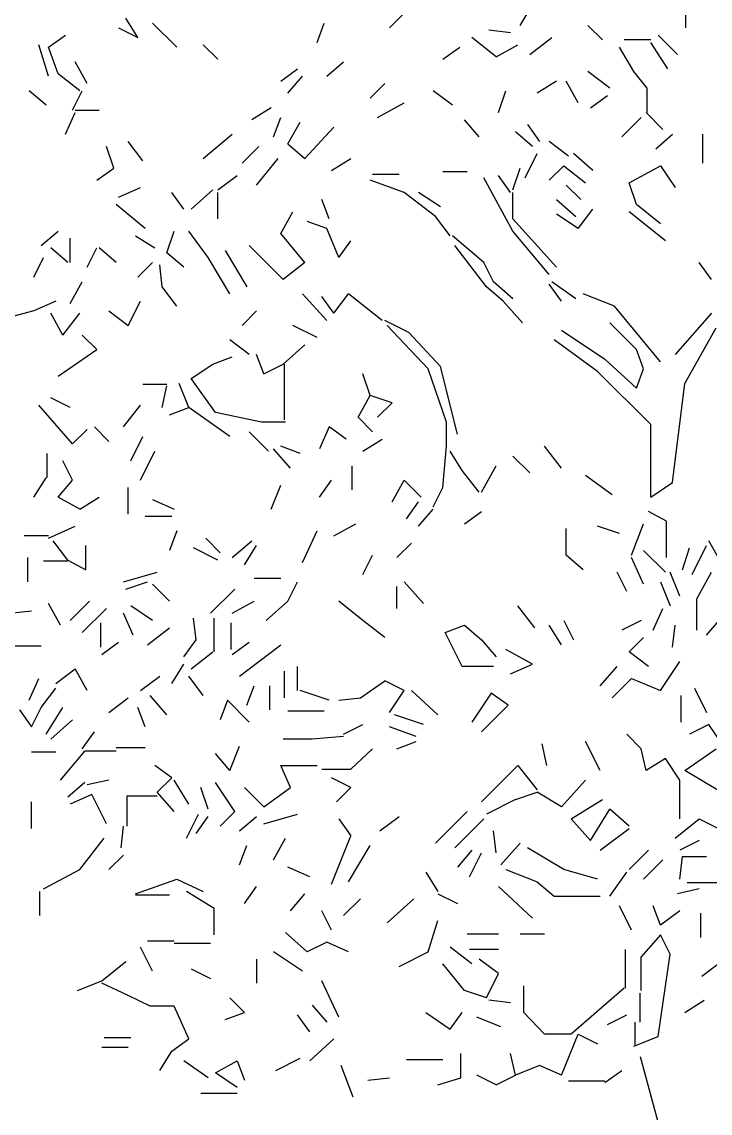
# Model space of a CAD drawing. Header units: millimetres. Extents: x 87938 to 265635, y 330093 to 434310.
# Drawn here: x 118783 to 120831, y 385367 to 388615 of the extents above; entities that cross this region are included whole.
import ezdxf

# ---------------------------------------------------------------- set-up
doc = ezdxf.new("R2010")
doc.units = ezdxf.units.MM

# ---------------------------------------------------------------- blocks, each defined once
blk = doc.blocks.new('A$C17296E50')
at = {"linetype": 'Continuous'}
for p, q in [((1812, 3934), (1836, 3974)), ((1596, 3930), (1628, 3962)), ((1596, 3930), (1628, 3962)), ((2086, 3930), (2086, 3970)), ((1180, 3914), (1160, 3946)), ((1244, 3898), (1204, 3938)), ((1476, 3906), (1488, 3938)), ((1032, 3898), (1060, 3918)), ((1148, 3930), (1180, 3914)), ((1796, 3922), (1760, 3926)), ((1948, 3910), (1924, 3934)), ((2072, 3886), (2040, 3918)), ((2072, 3886), (2040, 3918)), ((2072, 3886), (2040, 3918)), ((2072, 3886), (2040, 3918)), ((2072, 3886), (2040, 3918)), ((2072, 3886), (2040, 3918)), ((2072, 3886), (2040, 3918)), ((2072, 3886), (2040, 3918)), ((1032, 3850), (1016, 3902)), ((1312, 3878), (1288, 3902)), ((1312, 3878), (1288, 3902)), ((1312, 3878), (1288, 3902)), ((1772, 3882), (1732, 3914)), ((1772, 3882), (1808, 3902)), ((1772, 3882), (1808, 3902)), ((1772, 3882), (1808, 3902)), ((1828, 3886), (1864, 3914)), ((2028, 3910), (1984, 3910)), ((2056, 3862), (2028, 3906)), ((2056, 3862), (2028, 3906)), ((1048, 3854), (1032, 3898)), ((1048, 3854), (1032, 3898)), ((1684, 3878), (1712, 3898)), ((1684, 3878), (1712, 3898)), ((1684, 3878), (1712, 3898)), ((1684, 3878), (1712, 3898)), ((1684, 3878), (1712, 3898)), ((1684, 3878), (1712, 3898)), ((1684, 3878), (1712, 3898)), ((2000, 3858), (1976, 3898)), ((2000, 3858), (1976, 3898)), ((2000, 3858), (1976, 3898)), ((2000, 3858), (1976, 3898)), ((1096, 3838), (1076, 3874)), ((1492, 3850), (1520, 3874)), ((1084, 3826), (1048, 3854)), ((1416, 3842), (1444, 3862)), ((1416, 3842), (1444, 3862)), ((1416, 3842), (1444, 3862)), ((1416, 3842), (1444, 3862)), ((1416, 3842), (1444, 3862)), ((1416, 3842), (1444, 3862)), ((1428, 3822), (1452, 3850)), ((1960, 3830), (1924, 3858)), ((1960, 3830), (1924, 3858)), ((2022, 3830), (2000, 3858)), ((1028, 3802), (1000, 3826)), ((1028, 3802), (1000, 3826)), ((1072, 3794), (1088, 3826)), ((1072, 3794), (1088, 3826)), ((1072, 3794), (1088, 3826)), ((1564, 3814), (1588, 3838)), ((1700, 3802), (1668, 3826)), ((1700, 3802), (1668, 3826)), ((1700, 3802), (1668, 3826)), ((1700, 3802), (1668, 3826)), ((1700, 3802), (1668, 3826)), ((1700, 3802), (1668, 3826)), ((1776, 3790), (1788, 3826)), ((1776, 3790), (1788, 3826)), ((1776, 3790), (1788, 3826)), ((1872, 3842), (1840, 3822)), ((1908, 3806), (1888, 3842)), ((1908, 3806), (1888, 3842)), ((2022, 3790), (2022, 3830)), ((2022, 3790), (2022, 3830)), ((2022, 3790), (2022, 3830)), ((2022, 3790), (2022, 3830)), ((2022, 3790), (2022, 3830)), ((2022, 3790), (2022, 3830)), ((2022, 3790), (2022, 3830)), ((2022, 3790), (2022, 3830)), ((2022, 3790), (2022, 3830)), ((1928, 3798), (1956, 3818)), ((1928, 3798), (1956, 3818)), ((1928, 3798), (1956, 3818)), ((1928, 3798), (1956, 3818)), ((1060, 3754), (1076, 3790)), ((1076, 3794), (1116, 3794)), ((1076, 3794), (1116, 3794)), ((1400, 3798), (1368, 3778)), ((1400, 3798), (1368, 3778)), ((1400, 3798), (1368, 3778)), ((1400, 3798), (1368, 3778)), ((1576, 3782), (1620, 3806)), ((2048, 3762), (2020, 3790)), ((1404, 3750), (1416, 3782)), ((1404, 3750), (1416, 3782)), ((1404, 3750), (1416, 3782)), ((1404, 3750), (1416, 3782)), ((1404, 3750), (1416, 3782)), ((1404, 3750), (1416, 3782)), ((1428, 3738), (1448, 3774)), ((1428, 3738), (1448, 3774)), ((1744, 3750), (1720, 3778)), ((1980, 3750), (2012, 3782)), ((1288, 3714), (1336, 3754)), ((1288, 3714), (1336, 3754)), ((1288, 3714), (1336, 3754)), ((1456, 3714), (1504, 3766)), ((1832, 3734), (1804, 3758)), ((1824, 3770), (1844, 3742)), ((1824, 3770), (1844, 3742)), ((2036, 3730), (2064, 3754)), ((2114, 3706), (2114, 3754)), ((2114, 3706), (2114, 3754)), ((1188, 3710), (1164, 3742)), ((1188, 3710), (1164, 3742)), ((1188, 3710), (1164, 3742)), ((1188, 3710), (1164, 3742)), ((1428, 3738), (1456, 3714)), ((1892, 3718), (1860, 3742)), ((1140, 3698), (1128, 3734)), ((1140, 3698), (1128, 3734)), ((1140, 3698), (1128, 3734)), ((1352, 3706), (1380, 3734)), ((1352, 3706), (1380, 3734)), ((1352, 3706), (1380, 3734)), ((1820, 3682), (1840, 3722)), ((1820, 3682), (1840, 3722)), ((1932, 3694), (1900, 3722)), ((1932, 3694), (1900, 3722)), ((1376, 3670), (1412, 3714)), ((1500, 3694), (1532, 3714)), ((1500, 3694), (1532, 3714)), ((1860, 3678), (1884, 3702)), ((1860, 3678), (1884, 3702)), ((1884, 3702), (1920, 3674)), ((1992, 3674), (2044, 3702)), ((2044, 3702), (2068, 3666)), ((2044, 3702), (2068, 3666)), ((2044, 3702), (2068, 3666)), ((2044, 3702), (2068, 3666)), ((2044, 3702), (2068, 3666)), ((2044, 3702), (2068, 3666)), ((2044, 3702), (2068, 3666)), ((2044, 3702), (2068, 3666)), ((2044, 3702), (2068, 3666)), ((2044, 3702), (2068, 3666)), ((1112, 3678), (1140, 3698)), ((1112, 3678), (1140, 3698)), ((1112, 3678), (1140, 3698)), ((1112, 3678), (1140, 3698)), ((1312, 3662), (1344, 3686)), ((1312, 3662), (1344, 3686)), ((1312, 3662), (1344, 3686)), ((1568, 3688), (1612, 3688)), ((1568, 3688), (1612, 3688)), ((1724, 3692), (1684, 3692)), ((1724, 3692), (1684, 3692)), ((1724, 3692), (1684, 3692)), ((1800, 3594), (1752, 3682)), ((1796, 3658), (1776, 3686)), ((1800, 3662), (1812, 3698)), ((1800, 3662), (1812, 3698)), ((1148, 3650), (1184, 3666)), ((1620, 3658), (1564, 3678)), ((1620, 3658), (1564, 3678)), ((1912, 3646), (1888, 3670)), ((2004, 3638), (1992, 3674)), ((1256, 3630), (1236, 3658)), ((1268, 3630), (1304, 3662)), ((1268, 3630), (1304, 3662)), ((1312, 3614), (1312, 3658)), ((1496, 3614), (1484, 3646)), ((1672, 3618), (1620, 3658)), ((1672, 3618), (1620, 3658)), ((1672, 3618), (1620, 3658)), ((1672, 3618), (1620, 3658)), ((1672, 3618), (1620, 3658)), ((1680, 3634), (1644, 3658)), ((1800, 3614), (1800, 3658)), ((1800, 3614), (1800, 3658)), ((1872, 3646), (1904, 3618)), ((1872, 3646), (1904, 3618)), ((1872, 3646), (1904, 3618)), ((1872, 3646), (1904, 3618)), ((1192, 3598), (1144, 3638)), ((1192, 3598), (1144, 3638)), ((1908, 3598), (1932, 3630)), ((2044, 3606), (2004, 3638)), ((1416, 3590), (1436, 3626)), ((1492, 3598), (1460, 3610)), ((1492, 3598), (1460, 3610)), ((1696, 3586), (1672, 3618)), ((1696, 3586), (1672, 3618)), ((1872, 3534), (1800, 3614)), ((1872, 3534), (1800, 3614)), ((1872, 3534), (1800, 3614)), ((1872, 3534), (1800, 3614)), ((1872, 3534), (1800, 3614)), ((1908, 3598), (1872, 3622)), ((1908, 3598), (1872, 3622)), ((2052, 3578), (1992, 3626)), ((2052, 3578), (1992, 3626)), ((2052, 3578), (1992, 3626)), ((2052, 3578), (1992, 3626)), ((2052, 3578), (1992, 3626)), ((2052, 3578), (1992, 3626)), ((2052, 3578), (1992, 3626)), ((2052, 3578), (1992, 3626)), ((1020, 3570), (1048, 3594)), ((1228, 3558), (1240, 3594)), ((1296, 3550), (1264, 3594)), ((1512, 3550), (1492, 3598)), ((1512, 3550), (1492, 3598)), ((1512, 3550), (1492, 3598)), ((1860, 3522), (1800, 3594)), ((1860, 3522), (1800, 3594)), ((1068, 3542), (1068, 3582)), ((1176, 3586), (1208, 3566)), ((1176, 3586), (1208, 3566)), ((1176, 3586), (1208, 3566)), ((1456, 3542), (1416, 3590)), ((1512, 3550), (1532, 3578)), ((1512, 3550), (1532, 3578)), ((1752, 3542), (1700, 3586)), ((1752, 3542), (1700, 3586)), ((1752, 3542), (1700, 3586)), ((1752, 3542), (1700, 3586)), ((1752, 3542), (1700, 3586)), ((1064, 3542), (1036, 3566)), ((1064, 3542), (1036, 3566)), ((1096, 3534), (1112, 3566)), ((1144, 3542), (1116, 3566)), ((1144, 3542), (1116, 3566)), ((1144, 3542), (1116, 3566)), ((1256, 3534), (1228, 3558)), ((1256, 3534), (1228, 3558)), ((1324, 3562), (1360, 3502)), ((1392, 3542), (1364, 3570)), ((1392, 3542), (1364, 3570)), ((1756, 3502), (1704, 3570)), ((1756, 3502), (1704, 3570)), ((1008, 3518), (1024, 3550)), ((1008, 3518), (1024, 3550)), ((1180, 3518), (1204, 3542)), ((1180, 3518), (1204, 3542)), ((1180, 3518), (1204, 3542)), ((1180, 3518), (1204, 3542)), ((1180, 3518), (1204, 3542)), ((1220, 3502), (1216, 3538)), ((1332, 3490), (1296, 3550)), ((1332, 3490), (1296, 3550)), ((1332, 3490), (1296, 3550)), ((1420, 3514), (1392, 3542)), ((1456, 3542), (1420, 3514)), ((1768, 3510), (1752, 3542)), ((1768, 3510), (1752, 3542)), ((1768, 3510), (1752, 3542)), ((1768, 3510), (1752, 3542)), ((2128, 3514), (2108, 3542)), ((1068, 3474), (1088, 3510)), ((1068, 3474), (1088, 3510)), ((1068, 3474), (1088, 3510)), ((1244, 3470), (1220, 3502)), ((1244, 3470), (1220, 3502)), ((1784, 3478), (1756, 3502)), ((1800, 3482), (1768, 3510)), ((1880, 3478), (1860, 3506)), ((1880, 3478), (1860, 3506)), ((1904, 3482), (1864, 3510)), ((1904, 3482), (1864, 3510)), ((1492, 3446), (1452, 3490)), ((1504, 3458), (1484, 3486)), ((1504, 3458), (1528, 3490)), ((1584, 3446), (1528, 3490)), ((1584, 3446), (1528, 3490)), ((1968, 3470), (1916, 3490)), ((1968, 3470), (1916, 3490)), ((1044, 3478), (1008, 3462)), ((1044, 3478), (1008, 3462)), ((1164, 3438), (1184, 3478)), ((1164, 3438), (1184, 3478)), ((1164, 3438), (1184, 3478)), ((1164, 3438), (1184, 3478)), ((1164, 3438), (1184, 3478)), ((1164, 3438), (1184, 3478)), ((1164, 3438), (1184, 3478)), ((1164, 3438), (1184, 3478)), ((1164, 3438), (1184, 3478)), ((1164, 3438), (1184, 3478)), ((1164, 3438), (1184, 3478)), ((1164, 3438), (1184, 3478)), ((1164, 3438), (1184, 3478)), ((1164, 3438), (1184, 3478)), ((1164, 3438), (1184, 3478)), ((1816, 3442), (1784, 3478)), ((1816, 3442), (1784, 3478)), ((2044, 3378), (1968, 3470)), ((2044, 3378), (1968, 3470)), ((1008, 3462), (932, 3442)), ((1008, 3462), (932, 3442)), ((1056, 3422), (1036, 3458)), ((1056, 3422), (1084, 3458)), ((1056, 3422), (1084, 3458)), ((1056, 3422), (1084, 3458)), ((1056, 3422), (1084, 3458)), ((1056, 3422), (1084, 3458)), ((1056, 3422), (1084, 3458)), ((1056, 3422), (1084, 3458)), ((1056, 3422), (1084, 3458)), ((1132, 3462), (1164, 3438)), ((1132, 3462), (1164, 3438)), ((1352, 3438), (1376, 3462)), ((2128, 3458), (2068, 3390)), ((2128, 3458), (2068, 3390)), ((2128, 3458), (2068, 3390)), ((1476, 3418), (1436, 3438)), ((1476, 3418), (1436, 3438)), ((1476, 3418), (1436, 3438)), ((1476, 3418), (1436, 3438)), ((1476, 3418), (1436, 3438)), ((1476, 3418), (1436, 3438)), ((1476, 3418), (1436, 3438)), ((1628, 3426), (1588, 3446)), ((1628, 3426), (1588, 3446)), ((1628, 3426), (1588, 3446)), ((1628, 3426), (1588, 3446)), ((1628, 3426), (1588, 3446)), ((1660, 3366), (1592, 3438)), ((1660, 3366), (1592, 3438)), ((1660, 3366), (1592, 3438)), ((1880, 3430), (1952, 3382)), ((2004, 3398), (1960, 3442)), ((2004, 3398), (1960, 3442)), ((2004, 3398), (1960, 3442)), ((2004, 3398), (1960, 3442)), ((2004, 3398), (1960, 3442)), ((2084, 3342), (2136, 3434)), ((2084, 3342), (2136, 3434)), ((1112, 3398), (1088, 3422)), ((1364, 3390), (1332, 3414)), ((1364, 3390), (1332, 3414)), ((1364, 3390), (1332, 3414)), ((1680, 3370), (1628, 3426)), ((1680, 3370), (1628, 3426)), ((1940, 3362), (1868, 3414)), ((1940, 3362), (1868, 3414)), ((1940, 3362), (1868, 3414)), ((1940, 3362), (1868, 3414)), ((1940, 3362), (1868, 3414)), ((1940, 3362), (1868, 3414)), ((1940, 3362), (1868, 3414)), ((1940, 3362), (1868, 3414)), ((1940, 3362), (1868, 3414)), ((1940, 3362), (1868, 3414)), ((1940, 3362), (1868, 3414)), ((1048, 3354), (1112, 3398)), ((1048, 3354), (1112, 3398)), ((1048, 3354), (1112, 3398)), ((1420, 3374), (1456, 3406)), ((1420, 3374), (1456, 3406)), ((1420, 3374), (1456, 3406)), ((1420, 3374), (1456, 3406)), ((1420, 3374), (1456, 3406)), ((1420, 3374), (1456, 3406)), ((2016, 3366), (2004, 3398)), ((2016, 3366), (2004, 3398)), ((2016, 3366), (2004, 3398)), ((2016, 3366), (2004, 3398)), ((1304, 3374), (1336, 3386)), ((1304, 3374), (1336, 3386)), ((1304, 3374), (1336, 3386)), ((1304, 3374), (1336, 3386)), ((1304, 3374), (1336, 3386)), ((1304, 3374), (1336, 3386)), ((1304, 3374), (1336, 3386)), ((1388, 3358), (1376, 3390)), ((1388, 3358), (1376, 3390)), ((1388, 3358), (1376, 3390)), ((1952, 3382), (2004, 3334)), ((1268, 3350), (1304, 3374)), ((1388, 3358), (1420, 3374)), ((1422, 3282), (1422, 3374)), ((1422, 3282), (1422, 3374)), ((1422, 3282), (1422, 3374)), ((1422, 3282), (1422, 3374)), ((1422, 3282), (1422, 3374)), ((1564, 3322), (1552, 3358)), ((1564, 3322), (1552, 3358)), ((1564, 3322), (1552, 3358)), ((1564, 3322), (1552, 3358)), ((1564, 3322), (1552, 3358)), ((1690, 3278), (1660, 3366)), ((1690, 3278), (1660, 3366)), ((1690, 3278), (1660, 3366)), ((1690, 3278), (1660, 3366)), ((1690, 3278), (1660, 3366)), ((1708, 3258), (1680, 3370)), ((1708, 3258), (1680, 3370)), ((1708, 3258), (1680, 3370)), ((1708, 3258), (1680, 3370)), ((2028, 3274), (1940, 3362)), ((2004, 3334), (2016, 3366)), ((1228, 3340), (1188, 3340)), ((1228, 3340), (1188, 3340)), ((1228, 3340), (1188, 3340)), ((1228, 3340), (1188, 3340)), ((1228, 3340), (1188, 3340)), ((1228, 3340), (1188, 3340)), ((1228, 3340), (1188, 3340)), ((1228, 3340), (1188, 3340)), ((1264, 3302), (1248, 3342)), ((1308, 3294), (1268, 3350)), ((2064, 3178), (2084, 3342)), ((2064, 3178), (2084, 3342)), ((2064, 3178), (2084, 3342)), ((2064, 3178), (2084, 3342)), ((2064, 3178), (2084, 3342)), ((1220, 3302), (1228, 3338)), ((1220, 3302), (1228, 3338)), ((1220, 3302), (1228, 3338)), ((1220, 3302), (1228, 3338)), ((1544, 3286), (1564, 3322)), ((1600, 3310), (1564, 3322)), ((1072, 3242), (1016, 3306)), ((1072, 3242), (1016, 3306)), ((1072, 3242), (1016, 3306)), ((1072, 3242), (1016, 3306)), ((1072, 3242), (1016, 3306)), ((1072, 3242), (1016, 3306)), ((1072, 3242), (1016, 3306)), ((1072, 3242), (1016, 3306)), ((1072, 3242), (1016, 3306)), ((1072, 3242), (1016, 3306)), ((1072, 3242), (1016, 3306)), ((1068, 3302), (1036, 3318)), ((1068, 3302), (1036, 3318)), ((1068, 3302), (1036, 3318)), ((1068, 3302), (1036, 3318)), ((1068, 3302), (1036, 3318)), ((1156, 3270), (1184, 3306)), ((1576, 3286), (1600, 3310)), ((1576, 3286), (1600, 3310)), ((1576, 3286), (1600, 3310)), ((1576, 3286), (1600, 3310)), ((1232, 3290), (1264, 3302)), ((1232, 3290), (1264, 3302)), ((1232, 3290), (1264, 3302)), ((1232, 3290), (1264, 3302)), ((1332, 3254), (1264, 3302)), ((1332, 3254), (1264, 3302)), ((1332, 3254), (1264, 3302)), ((1332, 3254), (1264, 3302)), ((1384, 3278), (1308, 3294)), ((1568, 3262), (1544, 3286)), ((1132, 3246), (1108, 3270)), ((1132, 3246), (1108, 3270)), ((1424, 3278), (1384, 3278)), ((1424, 3278), (1384, 3278)), ((1424, 3278), (1384, 3278)), ((1496, 3270), (1480, 3234)), ((1496, 3270), (1480, 3234)), ((1496, 3270), (1480, 3234)), ((1524, 3250), (1496, 3270)), ((1690, 3238), (1690, 3278)), ((1690, 3238), (1690, 3278)), ((2028, 3154), (2028, 3274)), ((2028, 3154), (2028, 3274)), ((1096, 3266), (1072, 3242)), ((1096, 3266), (1072, 3242)), ((1168, 3214), (1188, 3254)), ((1168, 3214), (1188, 3254)), ((1168, 3214), (1188, 3254)), ((1168, 3214), (1188, 3254)), ((1396, 3230), (1364, 3262)), ((1552, 3230), (1584, 3250)), ((1552, 3230), (1584, 3250)), ((1552, 3230), (1584, 3250)), ((1552, 3230), (1584, 3250)), ((1552, 3230), (1584, 3250)), ((1552, 3230), (1584, 3250)), ((1552, 3230), (1584, 3250)), ((1432, 3202), (1404, 3234)), ((1432, 3202), (1404, 3234)), ((1432, 3202), (1404, 3234)), ((1432, 3202), (1404, 3234)), ((1432, 3202), (1404, 3234)), ((1432, 3202), (1404, 3234)), ((1448, 3226), (1416, 3238)), ((1684, 3170), (1690, 3238)), ((1880, 3202), (1852, 3238)), ((1030, 3186), (1030, 3226)), ((1030, 3186), (1030, 3226)), ((1030, 3186), (1030, 3226)), ((1072, 3182), (1056, 3214)), ((1072, 3182), (1056, 3214)), ((1184, 3182), (1208, 3230)), ((1716, 3198), (1696, 3230)), ((1828, 3194), (1800, 3222)), ((1828, 3194), (1800, 3222)), ((1534, 3166), (1534, 3206)), ((1744, 3162), (1716, 3198)), ((1744, 3162), (1716, 3198)), ((1744, 3162), (1716, 3198)), ((1744, 3162), (1716, 3198)), ((1744, 3162), (1716, 3198)), ((1744, 3162), (1716, 3198)), ((1748, 3162), (1772, 3206)), ((1008, 3154), (1028, 3186)), ((1048, 3154), (1072, 3182)), ((1480, 3154), (1500, 3182)), ((1600, 3146), (1620, 3182)), ((1600, 3146), (1620, 3182)), ((1600, 3146), (1620, 3182)), ((1648, 3154), (1620, 3182)), ((1964, 3158), (1920, 3190)), ((1964, 3158), (1920, 3190)), ((2028, 3154), (2064, 3178)), ((1164, 3126), (1164, 3170)), ((1164, 3126), (1164, 3170)), ((1164, 3126), (1164, 3170)), ((1164, 3126), (1164, 3170)), ((1400, 3134), (1416, 3174)), ((1400, 3134), (1416, 3174)), ((1400, 3134), (1416, 3174)), ((1400, 3134), (1416, 3174)), ((1400, 3134), (1416, 3174)), ((1668, 3138), (1684, 3170)), ((1084, 3134), (1048, 3154)), ((1084, 3134), (1048, 3154)), ((1084, 3134), (1048, 3154)), ((1084, 3134), (1048, 3154)), ((1084, 3134), (1048, 3154)), ((1084, 3134), (1048, 3154)), ((1084, 3134), (1048, 3154)), ((1084, 3134), (1048, 3154)), ((1084, 3134), (1116, 3154)), ((1084, 3134), (1116, 3154)), ((1084, 3134), (1116, 3154)), ((1084, 3134), (1116, 3154)), ((1084, 3134), (1116, 3154)), ((1204, 3150), (1240, 3134)), ((1624, 3118), (1644, 3146)), ((1644, 3106), (1668, 3134)), ((1644, 3106), (1668, 3134)), ((1644, 3106), (1668, 3134)), ((1720, 3110), (1748, 3130)), ((2054, 3114), (2024, 3130)), ((2054, 3114), (2024, 3130)), ((1032, 3086), (1076, 3106)), ((1236, 3122), (1192, 3122)), ((1504, 3090), (1540, 3110)), ((1504, 3090), (1540, 3110)), ((1504, 3090), (1540, 3110)), ((1976, 3094), (1940, 3106)), ((1976, 3094), (1940, 3106)), ((1996, 3058), (2016, 3110)), ((1996, 3058), (2016, 3110)), ((2054, 3054), (2054, 3114)), ((1032, 3090), (992, 3090)), ((1032, 3090), (992, 3090)), ((1244, 3098), (1232, 3066)), ((1244, 3098), (1232, 3066)), ((1244, 3098), (1232, 3066)), ((1452, 3046), (1476, 3098)), ((1452, 3046), (1476, 3098)), ((1452, 3046), (1476, 3098)), ((1888, 3058), (1888, 3102)), ((1064, 3050), (1040, 3082)), ((1064, 3050), (1040, 3082)), ((1064, 3050), (1040, 3082)), ((1064, 3050), (1040, 3082)), ((1064, 3050), (1040, 3082)), ((1064, 3050), (1040, 3082)), ((1064, 3050), (1040, 3082)), ((1094, 3034), (1094, 3074)), ((1094, 3034), (1094, 3074)), ((1094, 3034), (1094, 3074)), ((1094, 3034), (1094, 3074)), ((1094, 3034), (1094, 3074)), ((1094, 3034), (1094, 3074)), ((1094, 3034), (1094, 3074)), ((1312, 3050), (1272, 3070)), ((1312, 3050), (1272, 3070)), ((1316, 3062), (1292, 3086)), ((1316, 3062), (1292, 3086)), ((1336, 3054), (1368, 3082)), ((1336, 3054), (1368, 3082)), ((1336, 3054), (1368, 3082)), ((1356, 3042), (1376, 3074)), ((1356, 3042), (1376, 3074)), ((1356, 3042), (1376, 3074)), ((1608, 3054), (1632, 3078)), ((1608, 3054), (1632, 3078)), ((1608, 3054), (1632, 3078)), ((1608, 3054), (1632, 3078)), ((1608, 3054), (1632, 3078)), ((1608, 3054), (1632, 3078)), ((2080, 3034), (2092, 3070)), ((2080, 3034), (2092, 3070)), ((2080, 3034), (2092, 3070)), ((2096, 3026), (2120, 3074)), ((2096, 3026), (2120, 3074)), ((2144, 3046), (2124, 3082)), ((2144, 3046), (2124, 3082)), ((998, 3014), (998, 3054)), ((998, 3014), (998, 3054)), ((998, 3014), (998, 3054)), ((1064, 3050), (1094, 3034)), ((1552, 3026), (1568, 3058)), ((1552, 3026), (1568, 3058)), ((1552, 3026), (1568, 3058)), ((1916, 3034), (1888, 3058)), ((1916, 3034), (1888, 3058)), ((1916, 3034), (1888, 3058)), ((1916, 3034), (1888, 3058)), ((1916, 3034), (1888, 3058)), ((2016, 3010), (1996, 3054)), ((2016, 3010), (1996, 3054)), ((2016, 3010), (1996, 3054)), ((2016, 3010), (1996, 3054)), ((2016, 3010), (1996, 3054)), ((2016, 3010), (1996, 3054)), ((2016, 3010), (1996, 3054)), ((2052, 3030), (2016, 3066)), ((2052, 3030), (2016, 3066)), ((2052, 3030), (2016, 3066)), ((1064, 3048), (1024, 3048)), ((1064, 3048), (1024, 3048)), ((1064, 3048), (1024, 3048)), ((1156, 3014), (1212, 3030)), ((1156, 3014), (1212, 3030)), ((1160, 3002), (1196, 3014)), ((1160, 3002), (1196, 3014)), ((1160, 3002), (1196, 3014)), ((1160, 3002), (1196, 3014)), ((1372, 3020), (1416, 3020)), ((1428, 2982), (1444, 3014)), ((1428, 2982), (1444, 3014)), ((1652, 2978), (1620, 3014)), ((1652, 2978), (1620, 3014)), ((1988, 2998), (1972, 3030)), ((2044, 3014), (2060, 2974)), ((2044, 3014), (2060, 2974)), ((2076, 2990), (2060, 3030)), ((2076, 2990), (2060, 3030)), ((2104, 2986), (2128, 3030)), ((1232, 2982), (1204, 3010)), ((1232, 2982), (1204, 3010)), ((1232, 2982), (1204, 3010)), ((1232, 2982), (1204, 3010)), ((1232, 2982), (1204, 3010)), ((1300, 2962), (1340, 3002)), ((1300, 2962), (1340, 3002)), ((1608, 2970), (1608, 3006)), ((1608, 2970), (1608, 3006)), ((1608, 2970), (1608, 3006)), ((1052, 2942), (1032, 2978)), ((1068, 2950), (1100, 2982)), ((1068, 2950), (1100, 2982)), ((1336, 2962), (1372, 2982)), ((1336, 2962), (1372, 2982)), ((1336, 2962), (1372, 2982)), ((1392, 2950), (1428, 2982)), ((1392, 2950), (1428, 2982)), ((1552, 2950), (1512, 2982)), ((2104, 2934), (2104, 2986)), ((2104, 2934), (2104, 2986)), ((2104, 2934), (2104, 2986)), ((2104, 2934), (2104, 2986)), ((2104, 2934), (2104, 2986)), ((2104, 2934), (2104, 2986)), ((2104, 2934), (2104, 2986)), ((968, 2962), (1004, 2966)), ((1088, 2930), (1128, 2970)), ((1172, 2926), (1156, 2962)), ((1172, 2926), (1156, 2962)), ((1204, 2950), (1168, 2974)), ((1204, 2950), (1168, 2974)), ((1204, 2950), (1168, 2974)), ((1836, 2938), (1808, 2974)), ((1836, 2938), (1808, 2974)), ((2032, 2934), (2048, 2970)), ((2032, 2934), (2048, 2970)), ((1118, 2946), (1118, 2906)), ((1276, 2918), (1272, 2954)), ((1306, 2898), (1306, 2954)), ((1306, 2898), (1306, 2954)), ((1306, 2898), (1306, 2954)), ((1334, 2902), (1334, 2946)), ((1334, 2902), (1334, 2946)), ((1588, 2922), (1552, 2950)), ((1588, 2922), (1552, 2950)), ((1588, 2922), (1552, 2950)), ((1688, 2930), (1720, 2942)), ((1720, 2942), (1748, 2918)), ((1720, 2942), (1748, 2918)), ((1720, 2942), (1748, 2918)), ((1880, 2910), (1860, 2942)), ((1880, 2910), (1860, 2942)), ((1880, 2910), (1860, 2942)), ((1884, 2950), (1900, 2918)), ((2012, 2950), (1980, 2934)), ((2012, 2950), (1980, 2934)), ((2012, 2950), (1980, 2934)), ((2012, 2950), (1980, 2934)), ((2012, 2950), (1980, 2934)), ((2012, 2950), (1980, 2934)), ((2064, 2906), (2068, 2942)), ((2064, 2906), (2068, 2942)), ((2064, 2906), (2068, 2942)), ((2064, 2906), (2068, 2942)), ((2064, 2906), (2068, 2942)), ((2064, 2906), (2068, 2942)), ((2064, 2906), (2068, 2942)), ((2120, 2926), (2144, 2954)), ((1196, 2910), (1232, 2938)), ((1196, 2910), (1232, 2938)), ((1196, 2910), (1232, 2938)), ((1196, 2910), (1232, 2938)), ((1716, 2874), (1688, 2930)), ((1716, 2874), (1688, 2930)), ((964, 2908), (1020, 2908)), ((1120, 2894), (1148, 2914)), ((1120, 2894), (1148, 2914)), ((1120, 2894), (1148, 2914)), ((1256, 2890), (1276, 2918)), ((1256, 2890), (1276, 2918)), ((1336, 2894), (1364, 2914)), ((1336, 2894), (1364, 2914)), ((1348, 2858), (1416, 2910)), ((1348, 2858), (1416, 2910)), ((1748, 2918), (1772, 2890)), ((1992, 2898), (2016, 2922)), ((1992, 2898), (2016, 2922)), ((1992, 2898), (2016, 2922)), ((1992, 2898), (2016, 2922)), ((1992, 2898), (2016, 2922)), ((1992, 2898), (2016, 2922)), ((1268, 2870), (1304, 2898)), ((1268, 2870), (1304, 2898)), ((1832, 2878), (1788, 2902)), ((1832, 2878), (1788, 2902)), ((1832, 2878), (1788, 2902)), ((1832, 2878), (1788, 2902)), ((1832, 2878), (1788, 2902)), ((1832, 2878), (1788, 2902)), ((2024, 2874), (1992, 2898)), ((2024, 2874), (1992, 2898)), ((1044, 2846), (1076, 2870)), ((1044, 2846), (1076, 2870)), ((1096, 2834), (1076, 2870)), ((1236, 2846), (1256, 2878)), ((1236, 2846), (1256, 2878)), ((1444, 2834), (1444, 2874)), ((1444, 2834), (1444, 2874)), ((1444, 2834), (1444, 2874)), ((1768, 2874), (1716, 2874)), ((1768, 2874), (1716, 2874)), ((1768, 2874), (1716, 2874)), ((1796, 2862), (1832, 2878)), ((1796, 2862), (1832, 2878)), ((1796, 2862), (1832, 2878)), ((1944, 2842), (1972, 2874)), ((2044, 2834), (2076, 2882)), ((2044, 2834), (2076, 2882)), ((2044, 2834), (2076, 2882)), ((2044, 2834), (2076, 2882)), ((2044, 2834), (2076, 2882)), ((2044, 2834), (2076, 2882)), ((1000, 2818), (1016, 2854)), ((1000, 2818), (1016, 2854)), ((1000, 2818), (1016, 2854)), ((1000, 2818), (1016, 2854)), ((1184, 2834), (1216, 2858)), ((1288, 2826), (1264, 2858)), ((1288, 2826), (1264, 2858)), ((1288, 2826), (1264, 2858)), ((1422, 2822), (1422, 2866)), ((1422, 2822), (1422, 2866)), ((1422, 2822), (1422, 2866)), ((1996, 2854), (1964, 2822)), ((1996, 2854), (1964, 2822)), ((1996, 2854), (1964, 2822)), ((1996, 2854), (2044, 2834)), ((1020, 2806), (1044, 2838)), ((1020, 2806), (1044, 2838)), ((1020, 2806), (1044, 2838)), ((1020, 2806), (1044, 2838)), ((1020, 2806), (1044, 2838)), ((1020, 2806), (1044, 2838)), ((1020, 2806), (1044, 2838)), ((1020, 2806), (1044, 2838)), ((1360, 2810), (1372, 2842)), ((1398, 2802), (1398, 2842)), ((1496, 2818), (1448, 2834)), ((1496, 2818), (1448, 2834)), ((1496, 2818), (1448, 2834)), ((1496, 2818), (1448, 2834)), ((1496, 2818), (1448, 2834)), ((1496, 2818), (1448, 2834)), ((1548, 2822), (1588, 2850)), ((1620, 2834), (1588, 2850)), ((1596, 2798), (1620, 2834)), ((1596, 2798), (1620, 2834)), ((1676, 2794), (1632, 2834)), ((1676, 2794), (1632, 2834)), ((1676, 2794), (1632, 2834)), ((1676, 2794), (1632, 2834)), ((1676, 2794), (1632, 2834)), ((2100, 2838), (2120, 2798)), ((2100, 2838), (2120, 2798)), ((1132, 2798), (1164, 2822)), ((1132, 2798), (1164, 2822)), ((1228, 2794), (1200, 2826)), ((1228, 2794), (1200, 2826)), ((1328, 2818), (1316, 2786)), ((1328, 2818), (1316, 2786)), ((1328, 2818), (1316, 2786)), ((1364, 2782), (1328, 2818)), ((1364, 2782), (1328, 2818)), ((1512, 2818), (1548, 2822)), ((1512, 2818), (1548, 2822)), ((1764, 2830), (1732, 2782)), ((1764, 2830), (1732, 2782)), ((1764, 2830), (1732, 2782)), ((1792, 2810), (1764, 2830)), ((1792, 2810), (1764, 2830)), ((1792, 2810), (1764, 2830)), ((1792, 2810), (1764, 2830)), ((1792, 2810), (1764, 2830)), ((1792, 2810), (1764, 2830)), ((2078, 2782), (2078, 2826)), ((984, 2802), (1004, 2774)), ((1004, 2774), (1020, 2806)), ((1004, 2774), (1020, 2806)), ((1028, 2762), (1056, 2806)), ((1028, 2762), (1056, 2806)), ((1192, 2774), (1180, 2806)), ((1192, 2774), (1180, 2806)), ((1192, 2774), (1180, 2806)), ((1192, 2774), (1180, 2806)), ((1192, 2774), (1180, 2806)), ((1192, 2774), (1180, 2806)), ((1488, 2800), (1428, 2800)), ((1748, 2766), (1792, 2810)), ((1036, 2754), (1072, 2786)), ((1036, 2754), (1072, 2786)), ((1036, 2754), (1072, 2786)), ((1036, 2754), (1072, 2786)), ((1036, 2754), (1072, 2786)), ((1036, 2754), (1072, 2786)), ((1036, 2754), (1072, 2786)), ((1036, 2754), (1072, 2786)), ((1652, 2778), (1604, 2794)), ((1652, 2778), (1604, 2794)), ((1652, 2778), (1604, 2794)), ((1652, 2778), (1604, 2794)), ((1652, 2778), (1604, 2794)), ((1088, 2738), (1108, 2766)), ((1520, 2762), (1552, 2778)), ((1520, 2762), (1552, 2778)), ((1520, 2762), (1552, 2778)), ((1520, 2762), (1552, 2778)), ((1520, 2762), (1552, 2778)), ((1520, 2762), (1552, 2778)), ((1520, 2762), (1552, 2778)), ((1520, 2762), (1552, 2778)), ((1520, 2762), (1552, 2778)), ((1520, 2762), (1552, 2778)), ((1520, 2762), (1552, 2778)), ((1520, 2762), (1552, 2778)), ((1520, 2762), (1552, 2778)), ((1520, 2762), (1552, 2778)), ((1520, 2762), (1552, 2778)), ((1520, 2762), (1552, 2778)), ((1520, 2762), (1552, 2778)), ((1520, 2762), (1552, 2778)), ((1520, 2762), (1552, 2778)), ((1520, 2762), (1552, 2778)), ((1520, 2762), (1552, 2778)), ((1520, 2762), (1552, 2778)), ((1520, 2762), (1552, 2778)), ((1520, 2762), (1552, 2778)), ((1520, 2762), (1552, 2778)), ((1520, 2762), (1552, 2778)), ((1520, 2762), (1552, 2778)), ((1520, 2762), (1552, 2778)), ((1520, 2762), (1552, 2778)), ((1640, 2758), (1596, 2774)), ((1640, 2758), (1596, 2774)), ((1640, 2758), (1596, 2774)), ((2012, 2738), (1988, 2762)), ((2124, 2778), (2092, 2762)), ((2124, 2778), (2092, 2762)), ((2124, 2778), (2092, 2762)), ((2148, 2742), (2124, 2778)), ((1468, 2754), (1420, 2754)), ((1468, 2754), (1420, 2754)), ((1468, 2754), (1420, 2754)), ((1520, 2758), (1468, 2754)), ((1520, 2758), (1468, 2754)), ((1608, 2738), (1640, 2750)), ((1608, 2738), (1640, 2750)), ((1608, 2738), (1640, 2750)), ((1856, 2710), (1848, 2746)), ((1944, 2702), (1920, 2750)), ((1944, 2702), (1920, 2750)), ((1944, 2702), (1920, 2750)), ((1944, 2702), (1920, 2750)), ((1944, 2702), (1920, 2750)), ((1044, 2732), (1004, 2732)), ((1052, 2686), (1092, 2734)), ((1052, 2686), (1092, 2734)), ((1144, 2734), (1092, 2734)), ((1144, 2740), (1192, 2740)), ((1144, 2740), (1192, 2740)), ((1144, 2740), (1192, 2740)), ((1332, 2702), (1308, 2730)), ((1332, 2702), (1348, 2742)), ((1332, 2702), (1348, 2742)), ((1332, 2702), (1348, 2742)), ((1332, 2702), (1348, 2742)), ((1332, 2702), (1348, 2742)), ((1332, 2702), (1348, 2742)), ((1532, 2704), (1568, 2738)), ((2020, 2702), (2012, 2738)), ((2084, 2702), (2136, 2738)), ((1236, 2690), (1208, 2710)), ((1432, 2674), (1416, 2710)), ((1416, 2710), (1476, 2710)), ((1416, 2710), (1476, 2710)), ((1416, 2710), (1476, 2710)), ((1748, 2650), (1808, 2710)), ((1748, 2650), (1808, 2710)), ((1748, 2650), (1808, 2710)), ((1748, 2650), (1808, 2710)), ((1808, 2710), (1840, 2670)), ((1808, 2710), (1840, 2670)), ((1808, 2710), (1840, 2670)), ((1808, 2710), (1840, 2670)), ((1808, 2710), (1840, 2670)), ((1808, 2710), (1840, 2670)), ((1808, 2710), (1840, 2670)), ((1808, 2710), (1840, 2670)), ((2052, 2722), (2020, 2702)), ((2052, 2722), (2020, 2702)), ((2052, 2722), (2020, 2702)), ((2052, 2722), (2020, 2702)), ((2052, 2722), (2020, 2702)), ((2052, 2722), (2020, 2702)), ((2052, 2722), (2020, 2702)), ((2052, 2722), (2020, 2702)), ((2052, 2722), (2020, 2702)), ((2052, 2722), (2020, 2702)), ((2052, 2722), (2020, 2702)), ((2076, 2686), (2052, 2722)), ((2076, 2686), (2052, 2722)), ((2076, 2686), (2052, 2722)), ((2076, 2686), (2052, 2722)), ((2076, 2686), (2052, 2722)), ((2076, 2686), (2052, 2722)), ((2076, 2686), (2052, 2722)), ((2076, 2686), (2052, 2722)), ((2076, 2686), (2052, 2722)), ((1212, 2666), (1236, 2690)), ((1212, 2666), (1236, 2690)), ((1484, 2704), (1532, 2704)), ((1484, 2704), (1532, 2704)), ((1484, 2704), (1532, 2704)), ((1484, 2704), (1532, 2704)), ((1484, 2704), (1532, 2704)), ((1484, 2704), (1532, 2704)), ((1484, 2704), (1532, 2704)), ((1532, 2674), (1500, 2690)), ((2144, 2666), (2084, 2702)), ((1092, 2682), (1064, 2658)), ((1092, 2682), (1064, 2658)), ((1092, 2682), (1064, 2658)), ((1092, 2682), (1064, 2658)), ((1092, 2682), (1064, 2658)), ((1092, 2682), (1064, 2658)), ((1092, 2682), (1064, 2658)), ((1092, 2682), (1064, 2658)), ((1092, 2682), (1064, 2658)), ((1132, 2686), (1096, 2678)), ((1264, 2646), (1240, 2686)), ((1264, 2646), (1240, 2686)), ((1264, 2646), (1240, 2686)), ((1264, 2646), (1240, 2686)), ((1264, 2646), (1240, 2686)), ((1264, 2646), (1240, 2686)), ((1296, 2638), (1284, 2674)), ((1296, 2638), (1284, 2674)), ((1296, 2638), (1284, 2674)), ((1340, 2634), (1308, 2682)), ((1340, 2634), (1308, 2682)), ((1356, 2674), (1388, 2642)), ((1356, 2674), (1388, 2642)), ((1356, 2674), (1388, 2642)), ((1356, 2674), (1388, 2642)), ((1356, 2674), (1388, 2642)), ((1356, 2674), (1388, 2642)), ((1356, 2674), (1388, 2642)), ((1388, 2642), (1432, 2674)), ((1388, 2642), (1432, 2674)), ((1388, 2642), (1432, 2674)), ((1508, 2650), (1532, 2674)), ((1880, 2642), (1920, 2686)), ((1880, 2642), (1920, 2686)), ((1880, 2642), (1920, 2686)), ((2076, 2622), (2076, 2686)), ((2076, 2622), (2076, 2686)), ((2076, 2622), (2076, 2686)), ((1104, 2662), (1068, 2646)), ((1104, 2662), (1068, 2646)), ((1128, 2614), (1104, 2662)), ((1162, 2610), (1162, 2660)), ((1162, 2660), (1212, 2660)), ((1162, 2660), (1212, 2660)), ((1162, 2660), (1212, 2660)), ((1162, 2660), (1212, 2660)), ((1162, 2660), (1212, 2660)), ((1240, 2634), (1212, 2666)), ((1240, 2634), (1212, 2666)), ((1804, 2654), (1756, 2630)), ((1804, 2654), (1840, 2666)), ((1804, 2654), (1840, 2666)), ((1804, 2654), (1840, 2666)), ((1804, 2654), (1840, 2666)), ((1804, 2654), (1840, 2666)), ((1804, 2654), (1840, 2666)), ((1804, 2654), (1840, 2666)), ((1804, 2654), (1840, 2666)), ((1880, 2642), (1840, 2666)), ((1896, 2622), (1948, 2654)), ((1004, 2606), (1004, 2650)), ((1928, 2586), (1960, 2638)), ((1992, 2610), (1960, 2638)), ((1992, 2610), (1960, 2638)), ((1260, 2590), (1280, 2630)), ((1260, 2590), (1280, 2630)), ((1260, 2590), (1280, 2630)), ((1276, 2598), (1296, 2626)), ((1276, 2598), (1296, 2626)), ((1316, 2610), (1340, 2634)), ((1316, 2610), (1340, 2634)), ((1316, 2610), (1340, 2634)), ((1316, 2610), (1340, 2634)), ((1316, 2610), (1340, 2634)), ((1316, 2610), (1340, 2634)), ((1316, 2610), (1340, 2634)), ((1316, 2610), (1340, 2634)), ((1316, 2610), (1340, 2634)), ((1316, 2610), (1340, 2634)), ((1316, 2610), (1340, 2634)), ((1348, 2602), (1376, 2626)), ((1348, 2602), (1376, 2626)), ((1388, 2614), (1444, 2630)), ((1512, 2622), (1532, 2594)), ((1512, 2622), (1532, 2594)), ((1512, 2622), (1532, 2594)), ((1512, 2622), (1532, 2594)), ((1512, 2622), (1532, 2594)), ((1512, 2622), (1532, 2594)), ((1512, 2622), (1532, 2594)), ((1512, 2622), (1532, 2594)), ((1512, 2622), (1532, 2594)), ((1580, 2602), (1612, 2626)), ((1580, 2602), (1612, 2626)), ((1724, 2634), (1672, 2582)), ((1724, 2634), (1672, 2582)), ((1724, 2634), (1672, 2582)), ((1724, 2634), (1672, 2582)), ((1724, 2634), (1672, 2582)), ((1724, 2634), (1672, 2582)), ((1724, 2634), (1672, 2582)), ((1704, 2574), (1752, 2622)), ((1704, 2574), (1752, 2622)), ((1704, 2574), (1752, 2622)), ((1704, 2574), (1752, 2622)), ((1928, 2586), (1896, 2622)), ((2068, 2590), (2108, 2622)), ((2068, 2590), (2108, 2622)), ((2068, 2590), (2108, 2622)), ((2108, 2622), (2140, 2606)), ((2108, 2622), (2140, 2606)), ((1152, 2574), (1156, 2610)), ((1152, 2574), (1156, 2610)), ((1152, 2574), (1156, 2610)), ((1152, 2574), (1156, 2610)), ((1152, 2574), (1156, 2610)), ((1772, 2566), (1768, 2602)), ((1772, 2566), (1768, 2602)), ((1772, 2566), (1768, 2602)), ((1944, 2570), (1992, 2606)), ((1944, 2570), (1992, 2606)), ((1944, 2570), (1992, 2606)), ((1084, 2538), (1124, 2590)), ((1084, 2538), (1124, 2590)), ((1084, 2538), (1124, 2590)), ((1084, 2538), (1124, 2590)), ((1084, 2538), (1124, 2590)), ((1084, 2538), (1124, 2590)), ((1404, 2554), (1424, 2590)), ((1404, 2554), (1424, 2590)), ((1404, 2554), (1424, 2590)), ((1404, 2554), (1424, 2590)), ((1404, 2554), (1424, 2590)), ((1500, 2514), (1532, 2594)), ((1500, 2514), (1532, 2594)), ((1500, 2514), (1532, 2594)), ((1812, 2582), (1780, 2546)), ((1812, 2582), (1780, 2546)), ((1812, 2582), (1780, 2546)), ((1812, 2582), (1780, 2546)), ((2108, 2586), (2076, 2570)), ((1348, 2546), (1360, 2578)), ((1348, 2546), (1360, 2578)), ((1348, 2546), (1360, 2578)), ((1528, 2518), (1564, 2578)), ((1732, 2570), (1708, 2542)), ((1732, 2570), (1708, 2542)), ((1732, 2570), (1708, 2542)), ((1728, 2526), (1748, 2566)), ((1728, 2526), (1748, 2566)), ((1884, 2538), (1824, 2574)), ((1884, 2538), (1824, 2574)), ((1992, 2538), (2024, 2570)), ((1992, 2538), (2024, 2570)), ((1132, 2538), (1156, 2562)), ((1132, 2538), (1156, 2562)), ((1132, 2538), (1156, 2562)), ((1132, 2538), (1156, 2562)), ((2016, 2522), (2048, 2554)), ((2076, 2522), (2080, 2560)), ((2076, 2522), (2080, 2560)), ((2076, 2522), (2080, 2560)), ((2076, 2522), (2080, 2560)), ((2080, 2560), (2120, 2560)), ((2080, 2560), (2120, 2560)), ((1024, 2506), (1084, 2538)), ((1024, 2506), (1084, 2538)), ((1464, 2526), (1428, 2542)), ((1464, 2526), (1428, 2542)), ((1464, 2526), (1428, 2542)), ((1656, 2534), (1676, 2502)), ((1788, 2538), (1840, 2518)), ((1940, 2522), (1884, 2538)), ((1940, 2522), (1884, 2538)), ((1960, 2494), (1988, 2534)), ((1960, 2494), (1988, 2534)), ((1176, 2498), (1244, 2522)), ((1176, 2498), (1244, 2522)), ((1176, 2498), (1244, 2522)), ((1176, 2498), (1244, 2522)), ((1176, 2498), (1244, 2522)), ((1244, 2522), (1288, 2502)), ((1244, 2522), (1288, 2502)), ((1244, 2522), (1288, 2502)), ((1244, 2522), (1288, 2502)), ((1356, 2482), (1376, 2510)), ((1832, 2458), (1776, 2510)), ((1832, 2458), (1776, 2510)), ((1832, 2458), (1776, 2510)), ((1840, 2518), (1868, 2494)), ((1840, 2518), (1868, 2494)), ((2140, 2516), (2088, 2516)), ((1018, 2462), (1018, 2502)), ((1232, 2496), (1176, 2496)), ((1232, 2496), (1176, 2496)), ((1232, 2496), (1176, 2496)), ((1306, 2474), (1260, 2502)), ((1432, 2470), (1456, 2498)), ((1432, 2470), (1456, 2498)), ((1432, 2470), (1456, 2498)), ((1676, 2498), (1708, 2482)), ((1868, 2494), (1944, 2494)), ((1868, 2494), (1944, 2494)), ((2108, 2506), (2072, 2498)), ((1306, 2430), (1306, 2474)), ((1306, 2430), (1306, 2474)), ((1306, 2430), (1306, 2474)), ((1520, 2462), (1548, 2490)), ((1520, 2462), (1548, 2490)), ((1520, 2462), (1548, 2490)), ((1520, 2462), (1548, 2490)), ((1592, 2450), (1636, 2490)), ((1996, 2438), (1976, 2478)), ((1996, 2438), (1976, 2478)), ((1996, 2438), (1976, 2478)), ((1996, 2438), (1976, 2478)), ((1996, 2438), (1976, 2478)), ((1996, 2438), (1976, 2478)), ((2044, 2446), (2032, 2478)), ((2044, 2446), (2032, 2478)), ((1500, 2438), (1484, 2470)), ((1500, 2438), (1484, 2470)), ((1500, 2438), (1484, 2470)), ((1500, 2438), (1484, 2470)), ((1500, 2438), (1484, 2470)), ((1500, 2438), (1484, 2470)), ((2076, 2470), (2044, 2446)), ((2076, 2470), (2044, 2446)), ((2076, 2470), (2044, 2446)), ((2110, 2466), (2110, 2426)), ((1660, 2402), (1676, 2454)), ((1660, 2402), (1676, 2454)), ((1660, 2402), (1676, 2454)), ((1660, 2402), (1676, 2454)), ((1660, 2402), (1676, 2454)), ((1660, 2402), (1676, 2454)), ((1660, 2402), (1676, 2454)), ((1240, 2420), (1196, 2420)), ((1460, 2402), (1424, 2434)), ((1460, 2402), (1424, 2434)), ((1460, 2402), (1424, 2434)), ((1460, 2402), (1424, 2434)), ((1460, 2402), (1424, 2434)), ((1724, 2432), (1776, 2432)), ((1812, 2432), (1852, 2432)), ((2044, 2430), (2012, 2394)), ((2044, 2430), (2012, 2394)), ((2044, 2430), (2012, 2394)), ((2044, 2430), (2012, 2394)), ((2044, 2430), (2012, 2394)), ((2044, 2430), (2012, 2394)), ((2044, 2430), (2012, 2394)), ((2060, 2398), (2044, 2430)), ((2060, 2398), (2044, 2430)), ((1204, 2370), (1184, 2410)), ((1204, 2370), (1184, 2410)), ((1300, 2416), (1240, 2416)), ((1452, 2370), (1404, 2402)), ((1452, 2370), (1404, 2402)), ((1452, 2370), (1404, 2402)), ((1452, 2370), (1404, 2402)), ((1452, 2370), (1404, 2402)), ((1452, 2370), (1404, 2402)), ((1492, 2418), (1460, 2402)), ((1528, 2402), (1492, 2418)), ((1528, 2402), (1492, 2418)), ((1528, 2402), (1492, 2418)), ((1528, 2402), (1492, 2418)), ((1528, 2402), (1492, 2418)), ((1528, 2402), (1492, 2418)), ((1528, 2402), (1492, 2418)), ((1612, 2378), (1660, 2402)), ((1612, 2378), (1660, 2402)), ((1612, 2378), (1660, 2402)), ((1732, 2382), (1696, 2410)), ((1776, 2406), (1728, 2406)), ((1776, 2406), (1728, 2406)), ((1776, 2406), (1728, 2406)), ((1776, 2406), (1728, 2406)), ((1776, 2406), (1728, 2406)), ((1776, 2406), (1728, 2406)), ((1776, 2406), (1728, 2406)), ((1776, 2406), (1728, 2406)), ((1776, 2406), (1728, 2406)), ((1776, 2406), (1728, 2406)), ((1776, 2406), (1728, 2406)), ((1776, 2406), (1728, 2406)), ((1986, 2342), (1986, 2406)), ((1120, 2354), (1160, 2386)), ((1120, 2354), (1160, 2386)), ((1376, 2390), (1376, 2350)), ((1776, 2366), (1744, 2390)), ((1776, 2366), (1744, 2390)), ((1776, 2366), (1744, 2390)), ((1776, 2366), (1744, 2390)), ((1776, 2366), (1744, 2390)), ((2012, 2338), (2012, 2394)), ((2040, 2262), (2060, 2398)), ((2040, 2262), (2060, 2398)), ((2040, 2262), (2060, 2398)), ((2040, 2262), (2060, 2398)), ((2040, 2262), (2060, 2398)), ((2040, 2262), (2060, 2398)), ((2040, 2262), (2060, 2398)), ((2040, 2262), (2060, 2398)), ((2040, 2262), (2060, 2398)), ((2040, 2262), (2060, 2398)), ((2040, 2262), (2060, 2398)), ((2040, 2262), (2060, 2398)), ((2040, 2262), (2060, 2398)), ((2112, 2362), (2144, 2386)), ((2112, 2362), (2144, 2386)), ((1268, 2374), (1300, 2358)), ((1268, 2374), (1300, 2358)), ((1268, 2374), (1300, 2358)), ((1268, 2374), (1300, 2358)), ((1268, 2374), (1300, 2358)), ((1268, 2374), (1300, 2358)), ((1268, 2374), (1300, 2358)), ((1268, 2374), (1300, 2358)), ((1268, 2374), (1300, 2358)), ((1720, 2338), (1684, 2382)), ((1720, 2338), (1684, 2382)), ((1720, 2338), (1684, 2382)), ((1720, 2338), (1684, 2382)), ((1756, 2326), (1776, 2366)), ((1756, 2326), (1776, 2366)), ((1756, 2326), (1776, 2366)), ((1756, 2326), (1776, 2366)), ((1756, 2326), (1776, 2366)), ((1756, 2326), (1776, 2366)), ((1756, 2326), (1776, 2366)), ((1756, 2326), (1776, 2366)), ((1756, 2326), (1776, 2366)), ((1756, 2326), (1776, 2366)), ((1756, 2326), (1776, 2366)), ((1756, 2326), (1776, 2366)), ((1756, 2326), (1776, 2366)), ((1756, 2326), (1776, 2366)), ((1756, 2326), (1776, 2366)), ((1080, 2338), (1120, 2354)), ((1080, 2338), (1120, 2354)), ((1164, 2330), (1120, 2350)), ((1512, 2294), (1484, 2354)), ((1512, 2294), (1484, 2354)), ((1200, 2312), (1164, 2330)), ((1756, 2326), (1720, 2338)), ((1756, 2326), (1720, 2338)), ((1756, 2326), (1720, 2338)), ((1818, 2302), (1818, 2346)), ((1984, 2342), (1896, 2266)), ((1984, 2342), (1896, 2266)), ((2010, 2286), (2010, 2334)), ((2010, 2286), (2010, 2334)), ((2010, 2286), (2010, 2334)), ((2010, 2286), (2010, 2334)), ((2010, 2286), (2010, 2334)), ((2010, 2286), (2010, 2334)), ((1240, 2312), (1200, 2312)), ((1240, 2312), (1200, 2312)), ((1240, 2312), (1200, 2312)), ((1240, 2312), (1200, 2312)), ((1240, 2312), (1200, 2312)), ((1240, 2312), (1200, 2312)), ((1264, 2258), (1240, 2312)), ((1264, 2258), (1240, 2312)), ((1264, 2258), (1240, 2312)), ((1264, 2258), (1240, 2312)), ((1264, 2258), (1240, 2312)), ((1264, 2258), (1240, 2312)), ((1356, 2302), (1332, 2326)), ((1356, 2302), (1332, 2326)), ((1356, 2302), (1332, 2326)), ((1356, 2302), (1332, 2326)), ((1356, 2302), (1332, 2326)), ((1356, 2302), (1332, 2326)), ((1468, 2314), (1492, 2286)), ((1468, 2314), (1492, 2286)), ((1468, 2314), (1492, 2286)), ((1468, 2314), (1492, 2286)), ((1468, 2314), (1492, 2286)), ((1796, 2318), (1760, 2322)), ((2084, 2302), (2116, 2322)), ((2084, 2302), (2116, 2322)), ((1324, 2290), (1356, 2302)), ((1464, 2270), (1444, 2298)), ((1656, 2302), (1696, 2274)), ((1656, 2302), (1696, 2274)), ((1656, 2302), (1696, 2274)), ((1656, 2302), (1696, 2274)), ((1656, 2302), (1696, 2274)), ((1656, 2302), (1696, 2274)), ((1656, 2302), (1696, 2274)), ((1656, 2302), (1696, 2274)), ((1656, 2302), (1696, 2274)), ((1656, 2302), (1696, 2274)), ((1656, 2302), (1696, 2274)), ((1696, 2274), (1716, 2302)), ((1780, 2278), (1740, 2294)), ((1852, 2266), (1818, 2302)), ((1852, 2266), (1818, 2302)), ((1852, 2266), (1818, 2302)), ((1956, 2282), (1988, 2298)), ((1956, 2282), (1988, 2298)), ((1956, 2282), (1988, 2298)), ((2002, 2246), (2002, 2286)), ((2002, 2246), (2002, 2286)), ((1168, 2260), (1124, 2260)), ((1168, 2260), (1124, 2260)), ((1168, 2260), (1124, 2260)), ((1236, 2238), (1264, 2258)), ((1236, 2238), (1264, 2258)), ((1464, 2222), (1504, 2258)), ((1896, 2266), (1852, 2266)), ((1880, 2198), (1908, 2266)), ((1880, 2198), (1908, 2266)), ((1880, 2198), (1908, 2266)), ((1880, 2198), (1908, 2266)), ((1880, 2198), (1908, 2266)), ((1880, 2198), (1908, 2266)), ((1880, 2198), (1908, 2266)), ((1880, 2198), (1908, 2266)), ((1880, 2198), (1908, 2266)), ((1880, 2198), (1908, 2266)), ((1880, 2198), (1908, 2266)), ((1880, 2198), (1908, 2266)), ((1880, 2198), (1908, 2266)), ((1880, 2198), (1908, 2266)), ((1880, 2198), (1908, 2266)), ((1880, 2198), (1908, 2266)), ((1908, 2266), (1940, 2250)), ((1908, 2266), (1940, 2250)), ((1908, 2266), (1940, 2250)), ((1908, 2266), (1940, 2250)), ((2000, 2246), (2040, 2262)), ((2000, 2246), (2040, 2262)), ((1164, 2244), (1120, 2244)), ((1216, 2206), (1236, 2238)), ((1216, 2206), (1236, 2238)), ((1216, 2206), (1236, 2238)), ((1216, 2206), (1236, 2238)), ((1216, 2206), (1236, 2238)), ((1216, 2206), (1236, 2238)), ((1296, 2194), (1256, 2222)), ((1296, 2194), (1256, 2222)), ((1308, 2202), (1344, 2222)), ((1344, 2222), (1356, 2190)), ((1408, 2206), (1448, 2226)), ((1408, 2206), (1448, 2226)), ((1408, 2206), (1448, 2226)), ((1408, 2206), (1448, 2226)), ((1408, 2206), (1448, 2226)), ((1408, 2206), (1448, 2226)), ((1408, 2206), (1448, 2226)), ((1408, 2206), (1448, 2226)), ((1408, 2206), (1448, 2226)), ((1408, 2206), (1448, 2226)), ((1408, 2206), (1448, 2226)), ((1408, 2206), (1448, 2226)), ((1408, 2206), (1448, 2226)), ((1408, 2206), (1448, 2226)), ((1408, 2206), (1448, 2226)), ((1624, 2224), (1684, 2224)), ((1714, 2194), (1714, 2234)), ((1804, 2198), (1796, 2234)), ((2010.2, 2229), (2042.6, 2108.6)), ((1344, 2178), (1308, 2202)), ((1536, 2162), (1516, 2214)), ((1536, 2162), (1516, 2214)), ((1536, 2162), (1516, 2214)), ((1536, 2162), (1516, 2214)), ((1536, 2162), (1516, 2214)), ((1844, 2214), (1804, 2198)), ((1844, 2214), (1804, 2198)), ((1844, 2214), (1804, 2198)), ((1844, 2214), (1804, 2198)), ((1844, 2214), (1804, 2198)), ((1844, 2214), (1804, 2198)), ((1880, 2198), (1844, 2214)), ((1880, 2198), (1844, 2214)), ((1952, 2186), (1980, 2206)), ((1560, 2190), (1596, 2194)), ((1560, 2190), (1596, 2194)), ((1560, 2190), (1596, 2194)), ((1560, 2190), (1596, 2194)), ((1676, 2182), (1714, 2194)), ((1676, 2182), (1714, 2194)), ((1676, 2182), (1714, 2194)), ((1676, 2182), (1714, 2194)), ((1676, 2182), (1714, 2194)), ((1676, 2182), (1714, 2194)), ((1676, 2182), (1714, 2194)), ((1676, 2182), (1714, 2194)), ((1676, 2182), (1714, 2194)), ((1772, 2182), (1740, 2198)), ((1772, 2182), (1740, 2198)), ((1772, 2182), (1804, 2198)), ((1772, 2182), (1804, 2198)), ((1772, 2182), (1804, 2198)), ((1772, 2182), (1804, 2198)), ((1772, 2182), (1804, 2198)), ((1772, 2182), (1804, 2198)), ((1772, 2182), (1804, 2198)), ((1772, 2182), (1804, 2198)), ((1772, 2182), (1804, 2198)), ((1952, 2188), (1892, 2188)), ((1344, 2168), (1284, 2168))]:
    blk.add_line(p, q, dxfattribs=at)

msp = doc.modelspace()

# ---------------------------------------------------------------- block references
at = {"xscale": 1.8, "yscale": 1.8, "zscale": 1.8}
msp.add_blockref('A$C17296E50', (117004.6, 381523.4), dxfattribs=at)

doc.saveas('drawing.dxf')
